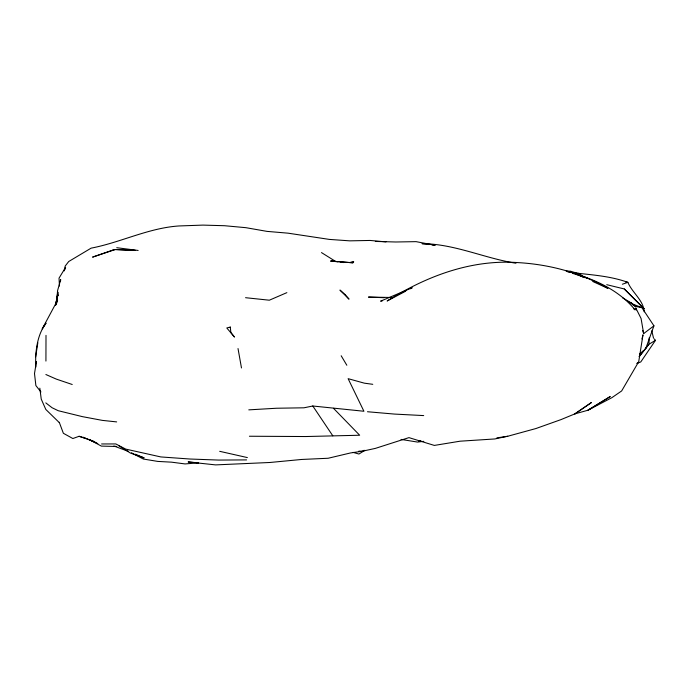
<?xml version="1.0" encoding="UTF-8"?>
<svg xmlns="http://www.w3.org/2000/svg" width="690" height="690" viewBox="0 0 690 690"><rect width="100%" height="100%" fill="white"/><g stroke="black" fill="none" stroke-linecap="round" stroke-linejoin="round"><path stroke-width="1.03" d="M45.928 361.077L46.006 335.366M649.178 337.902L648.997 344.215L655.5 340.334L654.18 338.868M36.398 363.596L36.475 361.457L34.5 373.549L35.88 385.589L40.943 391.946M60.435 281.693L60.677 279.605L57.572 290.645L56.64 301.841M35.837 367.089C34.966 352.487 37.044 334.84 46.049 323.162L42.219 328.871L57.598 300.193L56.701 303.16M35.647 356.799L37.838 342.723M55.778 305.04L57.831 294.958L55.769 304.704L57.831 292.06L58.279 295.061M55.985 304.152L57.744 295.225L55.424 305.377M64.196 270.929L65.214 266.038L68.715 261.519L91.115 248.15C120.862 242.423 148.393 228.011 178.943 225.958L202.946 225.104L224.543 225.716L245.907 227.683L267.039 231.383L288.023 233.168L329.337 239.404L349.787 240.853L370.133 240.448L385.986 241.871M641.976 338.954L643.002 334.805L638.716 361.698L621.647 390.954L611.901 397.656L587.958 410.222L574.865 413.888L560.97 419.615L535.854 428.559L507.736 436.253L494.816 438.952L460.083 441.195L434.338 445.421L408.963 437.624L375.343 448.397L362.31 451.234L364.027 450.337M65.076 269.255L65.593 267.366L59.029 278.148L59.461 286.048M639.268 356.532L645.823 348.364L653.939 325.827L641.881 307.637L631.617 303.635M655.5 340.334L640.777 361.94L637.284 363.242M645.823 348.364L648.833 344.267L639.156 356.523M639.57 354.013L643.615 350.442M642.718 330.51L643.667 333.598L653.939 325.827M364.906 450.303L358.938 454.037L353.09 452.39M636.784 363.432L638.578 362.466M405.694 291.18L387.133 300.987C426.179 276.285 471.218 259.207 518.069 262.614C549.49 264.425 580.566 272.679 607.942 288.386L592.719 281.46M410.343 288.731L412.197 287.747L380.604 301.159L382.407 300.823M286.868 292.646L269.333 300.202L245.554 297.701M94.582 441.609L79.1 436.287L72.855 438.53L63.368 433.286L59.254 422.271M622.363 284.228L627.883 282.357C632.161 292.707 643.537 300.202 644.227 311.846M350.744 262.467L353.72 261.864L349.312 262.536L330.803 261.062L337.79 261.803M372.764 384.313L364.32 383.157L348.114 378.663L363.915 411.257L312.803 406.005L303.945 407.807L276.535 408.238L248.788 409.86M420.917 441.039L418.856 441.393L420.978 441.143M496.852 437.883L507.736 436.253M423.807 441.341L417.485 442.066L401.045 439.409M333.486 408.299L359.671 435.235L305.704 436.537L249.409 436.235M246.58 459.902L218.618 460.075L189.905 459.014L160.822 456.935L125.701 449.095L115.817 443.937L101.585 443.963M566.223 271.136L570.432 271.179L578.591 273.663M391.204 297.468L368.451 297.088L384.209 297.718M375.334 241.431L395.767 241.992L416.087 241.647L434.959 245.235M423.695 415.587L394.473 414.078L367.477 411.74M358.895 451.105L362.043 451.269L350.589 452.933L328.155 458.255L301.72 459.454L269.842 462.49L215.608 464.896L188.137 461.946L194.433 462.481M349.312 262.536L353.038 262.804L330.803 261.062M196.529 462.654L198.634 462.835L185.084 463.93L171.517 462.162L157.786 461.412L143.304 459.023L131.393 452.778M625.856 282.141L627.883 282.357C608.709 275.396 588.035 274.724 567.974 272.102M116.662 421.901L102.336 420.382L82.403 416.639L58.245 410.714L52.112 407.756L45.807 402.891M113.634 446.128L116.722 446.482M429.007 244.545L422.013 243.656C454.563 243.837 484.363 258.276 515.973 263.235M432.009 244.924L435.011 245.304M340.782 262.183L343.775 262.562M116.739 247.701L138.138 250.461M632.126 304.376L635.283 306.351L641.881 307.637M219.696 451.32L247.365 457.582M572.389 273.292L587.388 278.044L580.307 276.086M606.743 284.685L624.295 288.963L644.011 308.672L624.295 288.963M628.478 302.246L631.497 303.074L635.283 306.351M79.1 436.287L87.078 438.805L97.833 443.592M628.443 302.048L631.497 303.074L622.458 297.718M72.217 384.494L56.278 379.095L45.876 374.515M128.538 451.407L115.049 446.447L101.335 446.094L89.07 439.444L95.893 442.626M135.361 454.218L144.15 457.901L130.384 453.054L118.74 445.723M583.197 277.121L577.487 274.525C599.248 281.348 620.405 291.948 635.111 309.888L633.429 308.568M83.352 437.219L85.129 438.064M321.488 252.592L335.788 261.545M578.556 273.24L585.051 277.725M59.124 422.435L45.799 409.437L41.236 399.105L39.83 388.177M312.803 406.005L332.813 435.839M341.179 355.755L346.829 365.26M636.352 309.922L635.723 307.861L641.062 318.452L643.667 333.598M651.791 330.812L653.516 338.135M238.016 348.554L241.483 367.96M591.235 402.667L574.865 413.888L591.235 402.667M610.089 396.629L587.958 410.222L610.089 396.629M113.091 249.996L92.555 257.129L115.247 249.53L135.344 250.418L115.247 249.53L113.091 249.996M230.253 327.069L226.794 327.957L234.471 337.056L230.883 332.494L230.253 327.069M345.19 294.682L339.946 290.067L349.019 299.149L345.19 294.682"/></g></svg>
